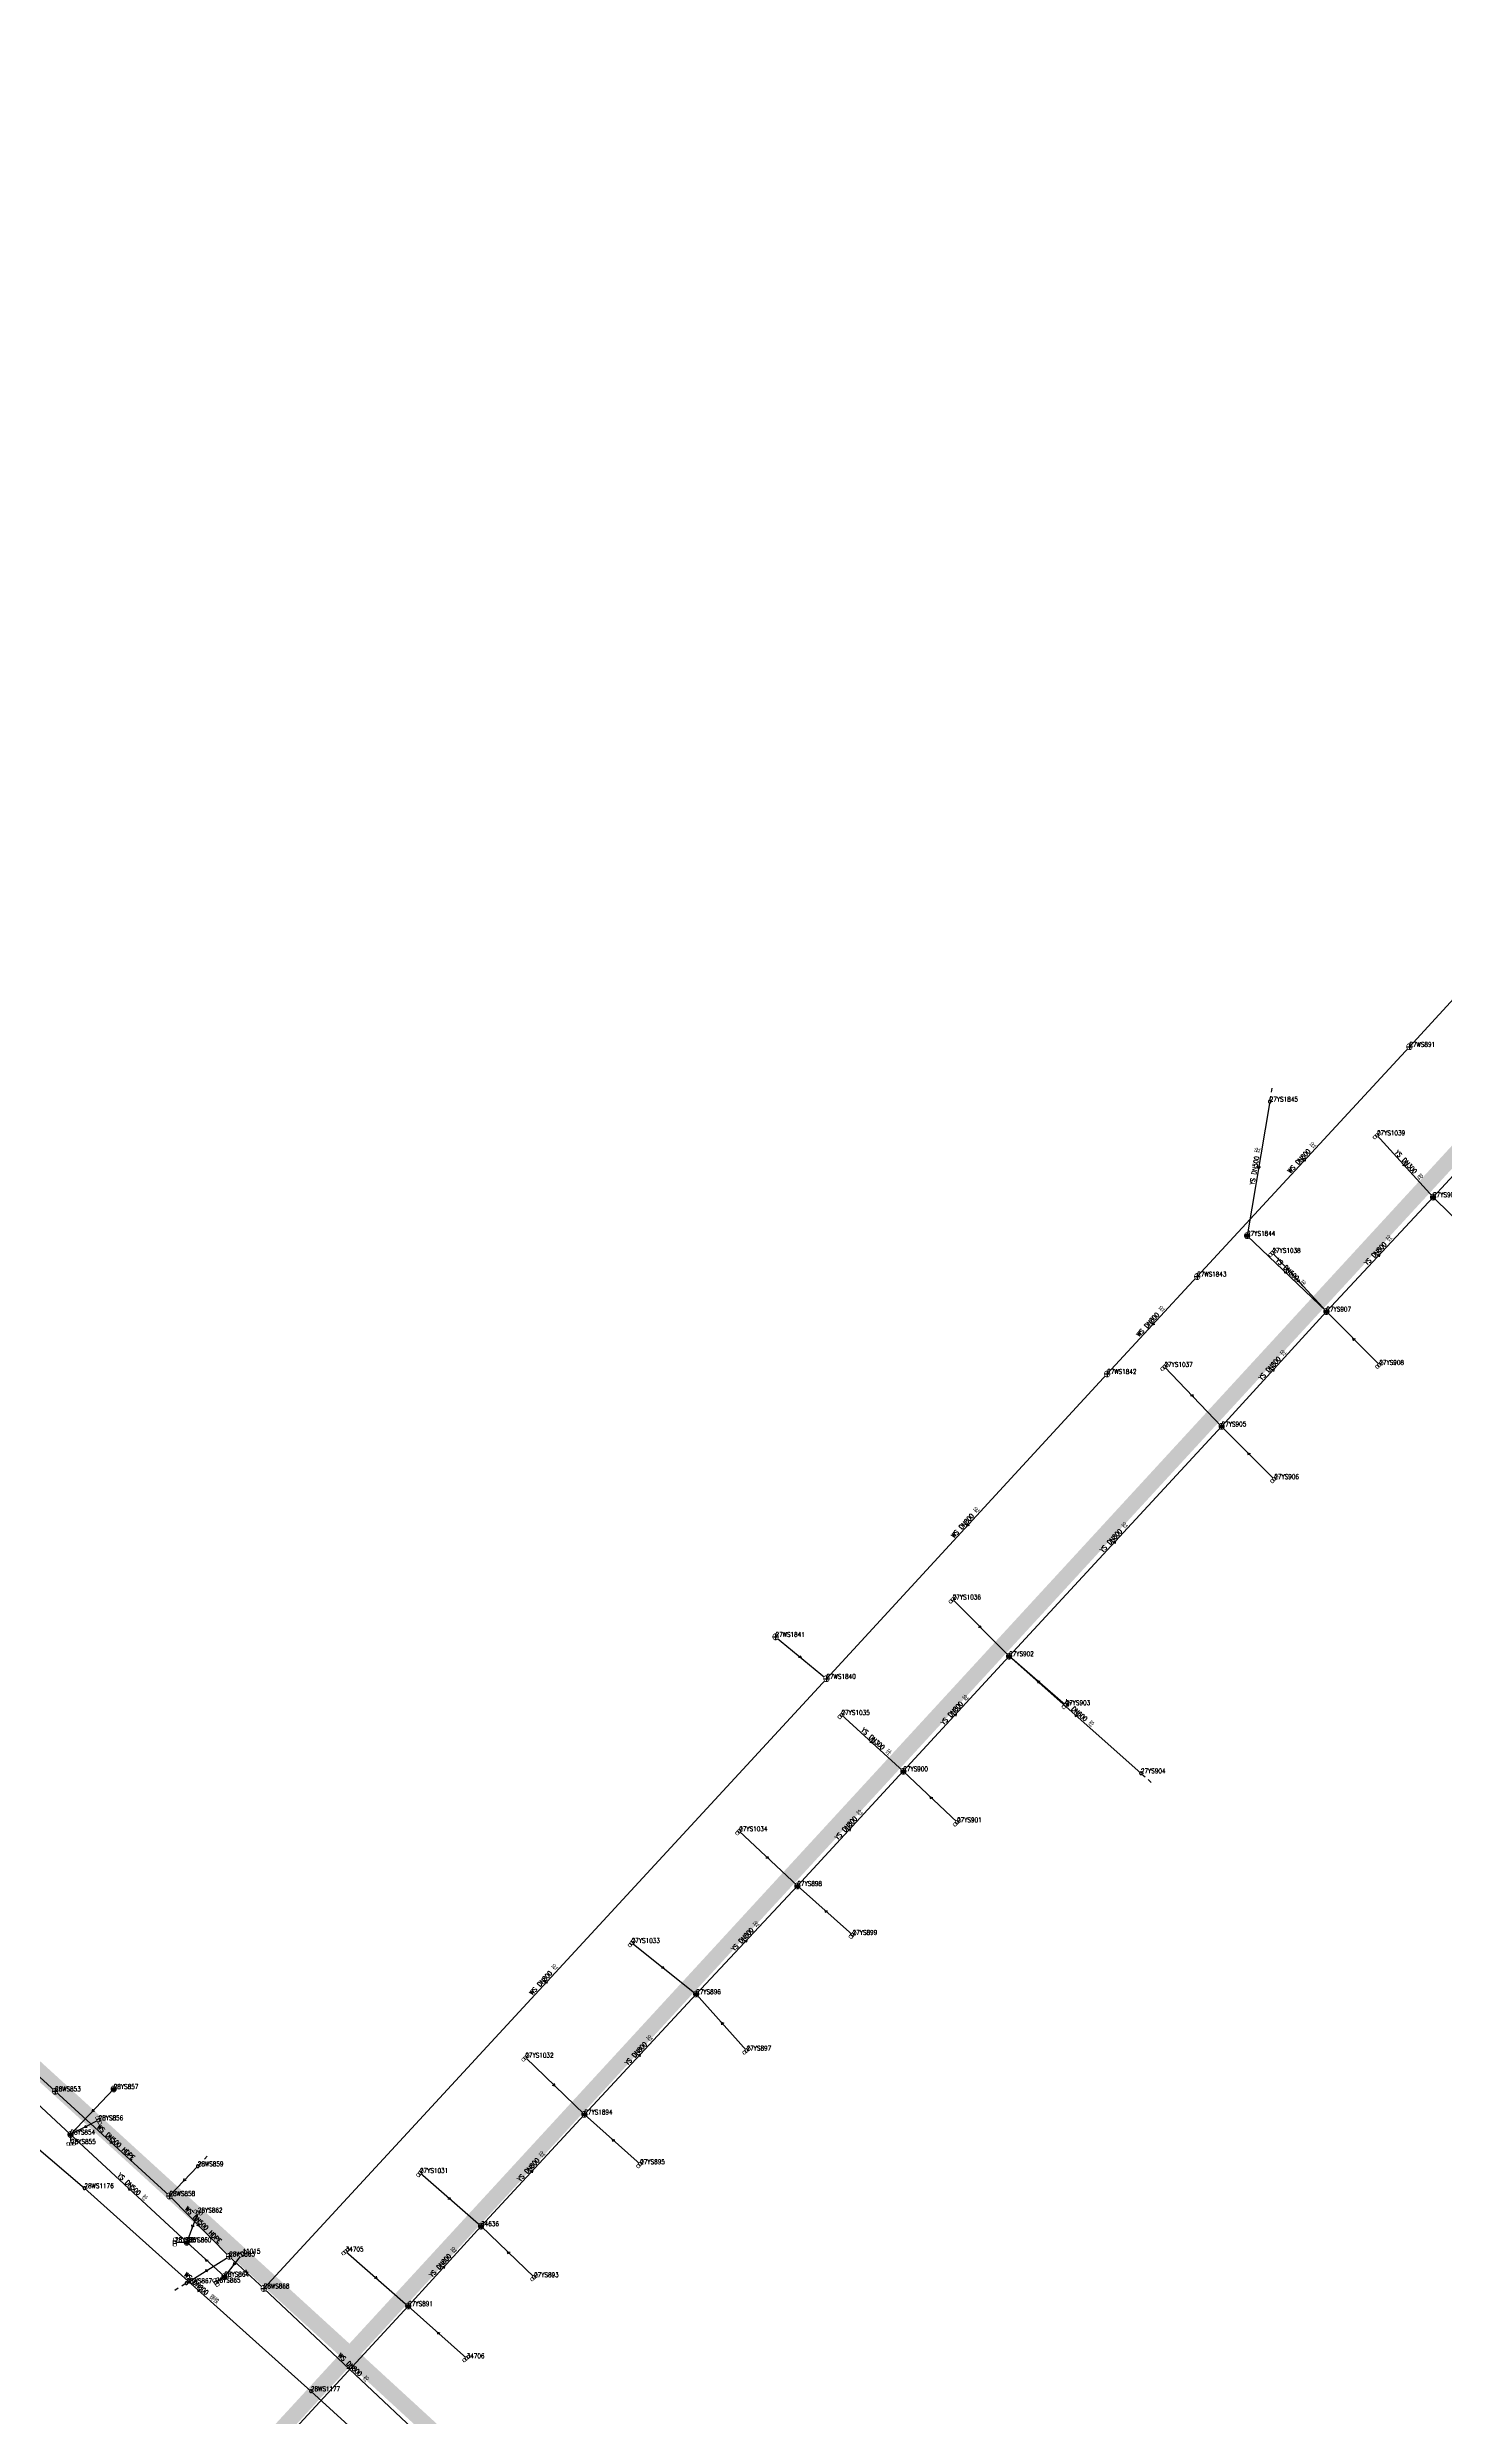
# Model space of a CAD drawing. Extents: x 78813 to 99477, y 2421021 to 2448125.
# Drawn here: x 84187.9 to 84456.4, y 2432191.4 to 2432646.7 of the extents above; entities that cross this region are included whole.
import ezdxf
from ezdxf.enums import TextEntityAlignment as Align

# ---------------------------------------------------------------- set-up
doc = ezdxf.new("R2010")
doc.units = 0
doc.set_wipeout_variables(frame=1)
doc.layers.get('0').update_dxf_attribs({"linetype": 'CONTINUOUS'})
for name, color, linetype in [('DX_WS', 16, 'CONTINUOUS'), ('DX_YS', 42, 'CONTINUOUS'), ('道路', 5, 'CONTINUOUS')]:
    doc.layers.add(name, color=color, linetype=linetype)
for name, color, linetype, true_color in [('WSLINE', 7, 'CONTINUOUS', 0x7f0000), ('YSANNEXE', 7, 'CONTINUOUS', 0xcc9900), ('YSLINE', 7, 'CONTINUOUS', 0xcc9900)]:
    doc.layers.add(name, color=color, linetype=linetype, true_color=true_color)
doc.layers.add('道路名称', color=7, linetype='CONTINUOUS', lineweight=0)
doc.styles.add('CcNameZT', font='txt.SHX', dxfattribs={"width": 0.8, "bigfont": 'HZTXT.SHX'})
doc.styles.get("Standard").update_dxf_attribs({"font": 'txt.shx', "bigfont": 'hztxt.shx'})
doc.styles.add('宋体0.7', font='', dxfattribs={"width": 0.7})
doc.styles.get('宋体0.7').set_extended_font_data('SimSun')

# ---------------------------------------------------------------- blocks, each defined once
blk = doc.blocks.new('PS管线点')
blk.add_wipeout([(0.5, 0), (0.5, 0.03), (0.5, 0.07), (0.49, 0.1), (0.48, 0.14), (0.47, 0.17), (0.46, 0.2), (0.44, 0.23), (0.42, 0.26), (0.4, 0.29), (0.38, 0.32), (0.36, 0.35), (0.33, 0.37), (0.31, 0.39), (0.28, 0.41), (0.25, 0.43), (0.22, 0.45), (0.19, 0.46), (0.15, 0.48), (0.12, 0.49), (0.09, 0.49), (0.05, 0.5), (0.02, 0.5), (-0.02, 0.5), (-0.05, 0.5), (-0.09, 0.49), (-0.12, 0.49), (-0.15, 0.48), (-0.19, 0.46), (-0.22, 0.45), (-0.25, 0.43), (-0.28, 0.41), (-0.31, 0.39), (-0.33, 0.37), (-0.36, 0.35), (-0.38, 0.32), (-0.4, 0.29), (-0.42, 0.26), (-0.44, 0.23), (-0.46, 0.2), (-0.47, 0.17), (-0.48, 0.14), (-0.49, 0.1), (-0.5, 0.07), (-0.5, 0.03), (-0.5, 0), (-0.5, -0.03), (-0.5, -0.07), (-0.49, -0.1), (-0.48, -0.14), (-0.47, -0.17), (-0.46, -0.2), (-0.44, -0.23), (-0.42, -0.26), (-0.4, -0.29), (-0.38, -0.32), (-0.36, -0.35), (-0.33, -0.37), (-0.31, -0.39), (-0.28, -0.41), (-0.25, -0.43), (-0.22, -0.45), (-0.19, -0.46), (-0.15, -0.48), (-0.12, -0.49), (-0.09, -0.49), (-0.05, -0.5), (-0.02, -0.5), (0.02, -0.5), (0.05, -0.5), (0.09, -0.49), (0.12, -0.49), (0.15, -0.48), (0.19, -0.46), (0.22, -0.45), (0.25, -0.43), (0.28, -0.41), (0.31, -0.39), (0.33, -0.37), (0.36, -0.35), (0.38, -0.32), (0.4, -0.29), (0.42, -0.26), (0.44, -0.23), (0.46, -0.2), (0.47, -0.17), (0.48, -0.14), (0.49, -0.1), (0.5, -0.07)])
blk.add_lwpolyline([(0.5, 0), (0.5, 0.03), (0.5, 0.07), (0.49, 0.1), (0.48, 0.14), (0.47, 0.17), (0.46, 0.2), (0.44, 0.23), (0.42, 0.26), (0.4, 0.29), (0.38, 0.32), (0.36, 0.35), (0.33, 0.37), (0.31, 0.39), (0.28, 0.41), (0.25, 0.43), (0.22, 0.45), (0.19, 0.46), (0.15, 0.48), (0.12, 0.49), (0.09, 0.49), (0.05, 0.5), (0.02, 0.5), (-0.02, 0.5), (-0.05, 0.5), (-0.09, 0.49), (-0.12, 0.49), (-0.15, 0.48), (-0.19, 0.46), (-0.22, 0.45), (-0.25, 0.43), (-0.28, 0.41), (-0.31, 0.39), (-0.33, 0.37), (-0.36, 0.35), (-0.38, 0.32), (-0.4, 0.29), (-0.42, 0.26), (-0.44, 0.23), (-0.46, 0.2), (-0.47, 0.17), (-0.48, 0.14), (-0.49, 0.1), (-0.5, 0.07), (-0.5, 0.03), (-0.5, 0), (-0.5, -0.03), (-0.5, -0.07), (-0.49, -0.1), (-0.48, -0.14), (-0.47, -0.17), (-0.46, -0.2), (-0.44, -0.23), (-0.42, -0.26), (-0.4, -0.29), (-0.38, -0.32), (-0.36, -0.35), (-0.33, -0.37), (-0.31, -0.39), (-0.28, -0.41), (-0.25, -0.43), (-0.22, -0.45), (-0.19, -0.46), (-0.15, -0.48), (-0.12, -0.49), (-0.09, -0.49), (-0.05, -0.5), (-0.02, -0.5), (0.02, -0.5), (0.05, -0.5), (0.09, -0.49), (0.12, -0.49), (0.15, -0.48), (0.19, -0.46), (0.22, -0.45), (0.25, -0.43), (0.28, -0.41), (0.31, -0.39), (0.33, -0.37), (0.36, -0.35), (0.38, -0.32), (0.4, -0.29), (0.42, -0.26), (0.44, -0.23), (0.46, -0.2), (0.47, -0.17), (0.48, -0.14), (0.49, -0.1), (0.5, -0.07), (0.5, 0)], close=True)
blk = doc.blocks.new('PS污水井')
blk.add_lwpolyline([(1, 0), (1, 0.07), (0.99, 0.14), (0.98, 0.21), (0.96, 0.28), (0.94, 0.34), (0.91, 0.41), (0.88, 0.47), (0.85, 0.53), (0.81, 0.59), (0.77, 0.64), (0.72, 0.69), (0.67, 0.74), (0.62, 0.79), (0.56, 0.83), (0.5, 0.87), (0.44, 0.9), (0.37, 0.93), (0.31, 0.95), (0.24, 0.97), (0.17, 0.98), (0.1, 0.99), (0.03, 1), (-0.03, 1), (-0.1, 0.99), (-0.17, 0.98), (-0.24, 0.97), (-0.31, 0.95), (-0.37, 0.93), (-0.44, 0.9), (-0.5, 0.87), (-0.56, 0.83), (-0.62, 0.79), (-0.67, 0.74), (-0.72, 0.69), (-0.77, 0.64), (-0.81, 0.59), (-0.85, 0.53), (-0.88, 0.47), (-0.91, 0.41), (-0.94, 0.34), (-0.96, 0.28), (-0.98, 0.21), (-0.99, 0.14), (-1, 0.07), (-1, 0), (-1, -0.07), (-0.99, -0.14), (-0.98, -0.21), (-0.96, -0.28), (-0.94, -0.34), (-0.91, -0.41), (-0.88, -0.47), (-0.85, -0.53), (-0.81, -0.59), (-0.77, -0.64), (-0.72, -0.69), (-0.67, -0.74), (-0.62, -0.79), (-0.56, -0.83), (-0.5, -0.87), (-0.44, -0.9), (-0.37, -0.93), (-0.31, -0.95), (-0.24, -0.97), (-0.17, -0.98), (-0.1, -0.99), (-0.03, -1), (0.03, -1), (0.1, -0.99), (0.17, -0.98), (0.24, -0.97), (0.31, -0.95), (0.37, -0.93), (0.44, -0.9), (0.5, -0.87), (0.56, -0.83), (0.62, -0.79), (0.67, -0.74), (0.72, -0.69), (0.77, -0.64), (0.81, -0.59), (0.85, -0.53), (0.88, -0.47), (0.91, -0.41), (0.94, -0.34), (0.96, -0.28), (0.98, -0.21), (0.99, -0.14), (1, 0)], close=True)
blk.add_wipeout([(1, 0), (1, 0.07), (0.99, 0.14), (0.98, 0.21), (0.96, 0.28), (0.94, 0.34), (0.91, 0.41), (0.88, 0.47), (0.85, 0.53), (0.81, 0.59), (0.77, 0.64), (0.72, 0.69), (0.67, 0.74), (0.62, 0.79), (0.56, 0.83), (0.5, 0.87), (0.44, 0.9), (0.37, 0.93), (0.31, 0.95), (0.24, 0.97), (0.17, 0.98), (0.1, 0.99), (0.03, 1), (-0.03, 1), (-0.1, 0.99), (-0.17, 0.98), (-0.24, 0.97), (-0.31, 0.95), (-0.37, 0.93), (-0.44, 0.9), (-0.5, 0.87), (-0.56, 0.83), (-0.62, 0.79), (-0.67, 0.74), (-0.72, 0.69), (-0.77, 0.64), (-0.81, 0.59), (-0.85, 0.53), (-0.88, 0.47), (-0.91, 0.41), (-0.94, 0.34), (-0.96, 0.28), (-0.98, 0.21), (-0.99, 0.14), (-1, 0.07), (-1, 0), (-1, -0.07), (-0.99, -0.14), (-0.98, -0.21), (-0.96, -0.28), (-0.94, -0.34), (-0.91, -0.41), (-0.88, -0.47), (-0.85, -0.53), (-0.81, -0.59), (-0.77, -0.64), (-0.72, -0.69), (-0.67, -0.74), (-0.62, -0.79), (-0.56, -0.83), (-0.5, -0.87), (-0.44, -0.9), (-0.37, -0.93), (-0.31, -0.95), (-0.24, -0.97), (-0.17, -0.98), (-0.1, -0.99), (-0.03, -1), (0.03, -1), (0.1, -0.99), (0.17, -0.98), (0.24, -0.97), (0.31, -0.95), (0.37, -0.93), (0.44, -0.9), (0.5, -0.87), (0.56, -0.83), (0.62, -0.79), (0.67, -0.74), (0.72, -0.69), (0.77, -0.64), (0.81, -0.59), (0.85, -0.53), (0.88, -0.47), (0.91, -0.41), (0.94, -0.34), (0.96, -0.28), (0.98, -0.21), (0.99, -0.14)])
for p, q in [((-1, 0), (0, 0)), ((0, 1), (0, 0)), ((0, 0), (0, -1)), ((0, 0), (1, 0))]:
    blk.add_line(p, q)
blk = doc.blocks.new('PS非普查')
blk.add_lwpolyline([(3.7, 0), (5.3, 0)])
blk.add_wipeout([(0.5, 0), (0.5, 0.03), (0.5, 0.07), (0.49, 0.1), (0.48, 0.14), (0.47, 0.17), (0.46, 0.2), (0.44, 0.23), (0.42, 0.26), (0.4, 0.29), (0.38, 0.32), (0.36, 0.35), (0.33, 0.37), (0.31, 0.39), (0.28, 0.41), (0.25, 0.43), (0.22, 0.45), (0.19, 0.46), (0.15, 0.48), (0.12, 0.49), (0.09, 0.49), (0.05, 0.5), (0.02, 0.5), (-0.02, 0.5), (-0.05, 0.5), (-0.09, 0.49), (-0.12, 0.49), (-0.15, 0.48), (-0.19, 0.46), (-0.22, 0.45), (-0.25, 0.43), (-0.28, 0.41), (-0.31, 0.39), (-0.33, 0.37), (-0.36, 0.35), (-0.38, 0.32), (-0.4, 0.29), (-0.42, 0.26), (-0.44, 0.23), (-0.46, 0.2), (-0.47, 0.17), (-0.48, 0.14), (-0.49, 0.1), (-0.5, 0.07), (-0.5, 0.03), (-0.5, 0), (-0.5, -0.03), (-0.5, -0.07), (-0.49, -0.1), (-0.48, -0.14), (-0.47, -0.17), (-0.46, -0.2), (-0.44, -0.23), (-0.42, -0.26), (-0.4, -0.29), (-0.38, -0.32), (-0.36, -0.35), (-0.33, -0.37), (-0.31, -0.39), (-0.28, -0.41), (-0.25, -0.43), (-0.22, -0.45), (-0.19, -0.46), (-0.15, -0.48), (-0.12, -0.49), (-0.09, -0.49), (-0.05, -0.5), (-0.02, -0.5), (0.02, -0.5), (0.05, -0.5), (0.09, -0.49), (0.12, -0.49), (0.15, -0.48), (0.19, -0.46), (0.22, -0.45), (0.25, -0.43), (0.28, -0.41), (0.31, -0.39), (0.33, -0.37), (0.36, -0.35), (0.38, -0.32), (0.4, -0.29), (0.42, -0.26), (0.44, -0.23), (0.46, -0.2), (0.47, -0.17), (0.48, -0.14), (0.49, -0.1), (0.5, -0.07)])
blk.add_line((0.5, 0), (2.1, 0))
blk.add_lwpolyline([(0.5, 0), (0.5, 0.03), (0.5, 0.07), (0.49, 0.1), (0.48, 0.14), (0.47, 0.17), (0.46, 0.2), (0.44, 0.23), (0.42, 0.26), (0.4, 0.29), (0.38, 0.32), (0.36, 0.35), (0.33, 0.37), (0.31, 0.39), (0.28, 0.41), (0.25, 0.43), (0.22, 0.45), (0.19, 0.46), (0.15, 0.48), (0.12, 0.49), (0.09, 0.49), (0.05, 0.5), (0.02, 0.5), (-0.02, 0.5), (-0.05, 0.5), (-0.09, 0.49), (-0.12, 0.49), (-0.15, 0.48), (-0.19, 0.46), (-0.22, 0.45), (-0.25, 0.43), (-0.28, 0.41), (-0.31, 0.39), (-0.33, 0.37), (-0.36, 0.35), (-0.38, 0.32), (-0.4, 0.29), (-0.42, 0.26), (-0.44, 0.23), (-0.46, 0.2), (-0.47, 0.17), (-0.48, 0.14), (-0.49, 0.1), (-0.5, 0.07), (-0.5, 0.03), (-0.5, 0), (-0.5, -0.03), (-0.5, -0.07), (-0.49, -0.1), (-0.48, -0.14), (-0.47, -0.17), (-0.46, -0.2), (-0.44, -0.23), (-0.42, -0.26), (-0.4, -0.29), (-0.38, -0.32), (-0.36, -0.35), (-0.33, -0.37), (-0.31, -0.39), (-0.28, -0.41), (-0.25, -0.43), (-0.22, -0.45), (-0.19, -0.46), (-0.15, -0.48), (-0.12, -0.49), (-0.09, -0.49), (-0.05, -0.5), (-0.02, -0.5), (0.02, -0.5), (0.05, -0.5), (0.09, -0.49), (0.12, -0.49), (0.15, -0.48), (0.19, -0.46), (0.22, -0.45), (0.25, -0.43), (0.28, -0.41), (0.31, -0.39), (0.33, -0.37), (0.36, -0.35), (0.38, -0.32), (0.4, -0.29), (0.42, -0.26), (0.44, -0.23), (0.46, -0.2), (0.47, -0.17), (0.48, -0.14), (0.49, -0.1), (0.5, -0.07), (0.5, 0)], close=True)
blk = doc.blocks.new('LX')
for p, q in [((-0.866, 0.5), (0, 0)), ((0, 0), (-0.866, -0.5))]:
    blk.add_line(p, q)
blk = doc.blocks.new('PS雨水井')
blk.add_lwpolyline([(1, 0), (1, 0.07), (0.99, 0.14), (0.98, 0.21), (0.96, 0.28), (0.94, 0.34), (0.91, 0.41), (0.88, 0.47), (0.85, 0.53), (0.81, 0.59), (0.77, 0.64), (0.72, 0.69), (0.67, 0.74), (0.62, 0.79), (0.56, 0.83), (0.5, 0.87), (0.44, 0.9), (0.37, 0.93), (0.31, 0.95), (0.24, 0.97), (0.17, 0.98), (0.1, 0.99), (0.03, 1), (-0.03, 1), (-0.1, 0.99), (-0.17, 0.98), (-0.24, 0.97), (-0.31, 0.95), (-0.37, 0.93), (-0.44, 0.9), (-0.5, 0.87), (-0.56, 0.83), (-0.62, 0.79), (-0.67, 0.74), (-0.72, 0.69), (-0.77, 0.64), (-0.81, 0.59), (-0.85, 0.53), (-0.88, 0.47), (-0.91, 0.41), (-0.94, 0.34), (-0.96, 0.28), (-0.98, 0.21), (-0.99, 0.14), (-1, 0.07), (-1, 0), (-1, -0.07), (-0.99, -0.14), (-0.98, -0.21), (-0.96, -0.28), (-0.94, -0.34), (-0.91, -0.41), (-0.88, -0.47), (-0.85, -0.53), (-0.81, -0.59), (-0.77, -0.64), (-0.72, -0.69), (-0.67, -0.74), (-0.62, -0.79), (-0.56, -0.83), (-0.5, -0.87), (-0.44, -0.9), (-0.37, -0.93), (-0.31, -0.95), (-0.24, -0.97), (-0.17, -0.98), (-0.1, -0.99), (-0.03, -1), (0.03, -1), (0.1, -0.99), (0.17, -0.98), (0.24, -0.97), (0.31, -0.95), (0.37, -0.93), (0.44, -0.9), (0.5, -0.87), (0.56, -0.83), (0.62, -0.79), (0.67, -0.74), (0.72, -0.69), (0.77, -0.64), (0.81, -0.59), (0.85, -0.53), (0.88, -0.47), (0.91, -0.41), (0.94, -0.34), (0.96, -0.28), (0.98, -0.21), (0.99, -0.14), (1, 0)], close=True)
blk.add_wipeout([(1, 0), (1, 0.07), (0.99, 0.14), (0.98, 0.21), (0.96, 0.28), (0.94, 0.34), (0.91, 0.41), (0.88, 0.47), (0.85, 0.53), (0.81, 0.59), (0.77, 0.64), (0.72, 0.69), (0.67, 0.74), (0.62, 0.79), (0.56, 0.83), (0.5, 0.87), (0.44, 0.9), (0.37, 0.93), (0.31, 0.95), (0.24, 0.97), (0.17, 0.98), (0.1, 0.99), (0.03, 1), (-0.03, 1), (-0.1, 0.99), (-0.17, 0.98), (-0.24, 0.97), (-0.31, 0.95), (-0.37, 0.93), (-0.44, 0.9), (-0.5, 0.87), (-0.56, 0.83), (-0.62, 0.79), (-0.67, 0.74), (-0.72, 0.69), (-0.77, 0.64), (-0.81, 0.59), (-0.85, 0.53), (-0.88, 0.47), (-0.91, 0.41), (-0.94, 0.34), (-0.96, 0.28), (-0.98, 0.21), (-0.99, 0.14), (-1, 0.07), (-1, 0), (-1, -0.07), (-0.99, -0.14), (-0.98, -0.21), (-0.96, -0.28), (-0.94, -0.34), (-0.91, -0.41), (-0.88, -0.47), (-0.85, -0.53), (-0.81, -0.59), (-0.77, -0.64), (-0.72, -0.69), (-0.67, -0.74), (-0.62, -0.79), (-0.56, -0.83), (-0.5, -0.87), (-0.44, -0.9), (-0.37, -0.93), (-0.31, -0.95), (-0.24, -0.97), (-0.17, -0.98), (-0.1, -0.99), (-0.03, -1), (0.03, -1), (0.1, -0.99), (0.17, -0.98), (0.24, -0.97), (0.31, -0.95), (0.37, -0.93), (0.44, -0.9), (0.5, -0.87), (0.56, -0.83), (0.62, -0.79), (0.67, -0.74), (0.72, -0.69), (0.77, -0.64), (0.81, -0.59), (0.85, -0.53), (0.88, -0.47), (0.91, -0.41), (0.94, -0.34), (0.96, -0.28), (0.98, -0.21), (0.99, -0.14)])
for p, q in [((-1, 0), (0, 0)), ((-0.88, 0.48), (0, 0.47)), ((0, 1), (0, 0)), ((0, 0.47), (0.88, 0.47)), ((0, 0), (0, -1)), ((0, 0), (1, 0)), ((-0.88, -0.48), (0, -0.48)), ((0, -0.48), (0.88, -0.48))]:
    blk.add_line(p, q)
blk = doc.blocks.new('PS雨篦')
blk.add_lwpolyline([(-1.5, 0.5), (0, 0.5), (1.5, 0.5), (1.5, -0.5), (0, -0.5), (-1.5, -0.5)], close=True)
blk.add_wipeout([(-1.5, 0.5), (0, 0.5), (1.5, 0.5), (1.5, -0.5), (0, -0.5), (-1.5, -0.5)])
for p, q in [((-0.51, -0.5), (-0.51, 0.5)), ((0.49, -0.5), (0.49, 0.5))]:
    blk.add_line(p, q)
blk = doc.blocks.new('测量点')
h = blk.add_hatch(color=256)
edge = h.paths.add_edge_path()
edge.add_arc((0, 0), 0.5, 0, 360)
blk.add_circle((0, 0), 0.5)

msp = doc.modelspace()

# ---------------------------------------------------------------- linework, layer by layer
at = {"layer": 'WSLINE'}
for p, q in [((84449.61, 2432454.66), (84469.16, 2432475.95)), ((84408.83, 2432410.51), (84449.61, 2432454.66)), ((84391.53, 2432391.79), (84408.83, 2432410.51)), ((84337.58, 2432333.23), (84391.53, 2432391.79)), ((84327.8, 2432341.27), (84337.58, 2432333.23)), ((84337.58, 2432333.23), (84229.44, 2432216.07)), ((84154.69, 2432269.69), (84194.99, 2432235.34)), ((84176.24, 2432265.85), (84189.34, 2432253.95)), ((84189.34, 2432253.95), (84211.32, 2432233.83)), ((84216.77, 2432239.54), (84211.32, 2432233.83)), ((84194.99, 2432235.34), (84238.51, 2432196.33)), ((84211.32, 2432233.83), (84222.81, 2432222.23)), ((84214.58, 2432217.08), (84222.81, 2432222.23)), ((84222.81, 2432222.23), (84229.44, 2432216.07)), ((84229.44, 2432216.07), (84262.38, 2432185.08)), ((84238.51, 2432196.33), (84280.8, 2432157.8))]:
    msp.add_line(p, q, dxfattribs=at)
at = {"layer": 'YSLINE'}
for p, q in [((84474.55, 2432447.78), (84454.15, 2432425.77)), ((84422.77, 2432444.11), (84418.42, 2432418.35)), ((84443.37, 2432437.64), (84454.15, 2432425.77)), ((84454.15, 2432425.77), (84433.66, 2432403.78)), ((84464.29, 2432415.83), (84454.15, 2432425.77)), ((84418.42, 2432418.35), (84433.66, 2432403.78)), ((84423.29, 2432415.05), (84433.66, 2432403.78)), ((84433.66, 2432403.78), (84413.52, 2432381.71)), ((84443.83, 2432393.54), (84433.66, 2432403.78)), ((84402.54, 2432393.15), (84413.52, 2432381.71)), ((84413.52, 2432381.71), (84372.69, 2432337.55)), ((84423.64, 2432371.6), (84413.52, 2432381.71)), ((84361.84, 2432348.46), (84372.69, 2432337.55)), ((84372.69, 2432337.55), (84352.35, 2432315.45)), ((84383.53, 2432328.17), (84372.69, 2432337.55)), ((84398.01, 2432315.06), (84372.69, 2432337.55)), ((84340.48, 2432326.27), (84352.35, 2432315.45)), ((84352.35, 2432315.45), (84331.99, 2432293.4)), ((84362.68, 2432305.64), (84352.35, 2432315.45)), ((84320.82, 2432303.93), (84331.99, 2432293.4)), ((84331.99, 2432293.4), (84312.55, 2432272.63)), ((84342.61, 2432284.02), (84331.99, 2432293.4)), ((84300.15, 2432282.45), (84312.55, 2432272.63)), ((84312.55, 2432272.63), (84291.06, 2432249.51)), ((84322.23, 2432261.78), (84312.55, 2432272.63)), ((84279.72, 2432260.42), (84291.06, 2432249.51)), ((84200.61, 2432254.4), (84192.31, 2432245.64)), ((84197.71, 2432248.38), (84192.31, 2432245.64)), ((84291.06, 2432249.51), (84271.2, 2432228.03)), ((84301.79, 2432239.97), (84291.06, 2432249.51)), ((84192.43, 2432243.83), (84192.31, 2432245.64)), ((84259.47, 2432238.27), (84271.2, 2432228.03)), ((84216.79, 2432230.65), (84214.64, 2432224.94)), ((84271.2, 2432228.03), (84257.21, 2432212.69)), ((84281.39, 2432218.23), (84271.2, 2432228.03)), ((84212.38, 2432224.98), (84214.64, 2432224.94)), ((84245.19, 2432223.17), (84257.21, 2432212.69)), ((84220.25, 2432217.21), (84221.87, 2432218.33)), ((84268.43, 2432202.65), (84257.21, 2432212.69))]:
    msp.add_line(p, q, dxfattribs=at)

# ---------------------------------------------------------------- block references
at = {"layer": 'DX_WS'}
for p, xscale, yscale, zscale, rotation in [((84429.22, 2432432.58), 0.5000000001507553, 0.5, 0.5, 227.5554939405783), ((84400.18, 2432401.15), 0.5000000001502876, 0.5, 0.5, 226.9825361458378), ((84364.55, 2432362.51), 0.5000000001507553, 0.5, 0.5, 227.5554939405783), ((84332.69, 2432337.25), 0.5000000000007491, 0.5000000000007491, 0.5000000000007491, 320.2834074789125), ((84283.51, 2432274.65), 0.5000000000745004, 0.5, 0.5, 227.4642446757911), ((84200.33, 2432243.89), 0.4999999999256761, 0.5, 0.5, 317.4186185119841), ((84217.06, 2432228.03), 0.5000000000218291, 0.5, 0.5, 314.5538295241302), ((84218.7, 2432219.66), 0.4999999999857215, 0.5, 0.5, 32.08563652588342), ((84226.13, 2432219.15), 0.5000000000878982, 0.5, 0.5, 316.8456606964688), ((84245.91, 2432200.58), 0.5000000000878982, 0.5, 0.5, 316.8456606964688)]:
    msp.add_blockref('LX', p, dxfattribs=dict(at, xscale=xscale, yscale=yscale, zscale=zscale, rotation=rotation))
at = {"layer": 'DX_YS', "xscale": 0.5, "yscale": 0.5, "zscale": 0.5}
for p in [(84271.2, 2432228.03, 2.46), (84245.19, 2432223.17, 4), (84268.43, 2432202.65, 4.31)]:
    msp.add_blockref('测量点', p, dxfattribs=at)
at = {"layer": 'YSANNEXE', "yscale": 0.5, "zscale": 0.5}
for p, xscale, rotation in [((84420.6, 2432431.23), 0.5000000001683295, 260.6957967880917), ((84448.76, 2432431.71), 0.4999999999082261, 312.2619983557805), ((84443.9, 2432414.78), 0.5000000001111592, 46.8912838134199), ((84426.04, 2432411.07), 0.5000000001472552, 316.2727028938216), ((84428.48, 2432409.42), 0.4999999998299261, 312.8349561583958), ((84438.75, 2432398.66), 0.5000000001510304, 134.6450818393257), ((84423.59, 2432392.75), 0.5000000000425495, 47.4642416014995), ((84408.03, 2432387.43), 0.4999999998410176, 313.9808717491615), ((84418.58, 2432376.66), 0.4999999998398526, 135.2180396689959), ((84393.11, 2432359.63), 0.5000000000425495, 47.4642416014995), ((84367.26, 2432343), 0.4999999999730048, 315.1267873251608), ((84378.11, 2432332.86), 0.5000000000826827, 139.2287442066078), ((84362.52, 2432326.5), 0.5000000000425495, 47.4642416014995), ((84346.41, 2432320.86), 0.4999999999256761, 317.4186185119841), ((84357.51, 2432310.54), 0.500000000144994, 136.3639552231507), ((84342.17, 2432304.42), 0.5000000000425495, 47.4642416014995), ((84326.41, 2432298.66), 0.5000000000878982, 316.8456606964688), ((84337.3, 2432288.71), 0.5000000000124648, 138.6557864201895), ((84322.27, 2432283.02), 0.5000000001111592, 46.8912838134199), ((84306.35, 2432277.54), 0.4999999999494236, 321.4293230756611), ((84317.39, 2432267.21), 0.5000000001075615, 131.780292868972), ((84301.81, 2432261.07), 0.5000000001111592, 46.8912838134199), ((84285.39, 2432254.96), 0.5000000001472552, 316.2727028938216), ((84296.42, 2432244.74), 0.4999999998782457, 138.082828643291), ((84281.13, 2432238.77), 0.5000000000425495, 47.4642416014995), ((84203.47, 2432235.29), 0.5000000001235999, 137.4186154166185), ((84265.33, 2432233.15), 0.5000000001204519, 319.1374918729616), ((84276.29, 2432223.13), 0.500000000144994, 136.3639552231507), ((84218.26, 2432221.63), 0.5000000001235999, 137.4186154166185), ((84264.2, 2432220.36), 0.5000000000425495, 47.4642416014995), ((84251.2, 2432217.93), 0.5000000001204519, 319.1374918729616), ((84262.82, 2432207.67), 0.4999999998782457, 138.082828643291)]:
    msp.add_blockref('LX', p, dxfattribs=dict(at, xscale=xscale, rotation=rotation))

# ---------------------------------------------------------------- texts
at = {"layer": 'DX_WS', "style": 'CcNameZT', "width": 0.8}
for s, rotation, p in [(' WS DN800 砼', 47.2702, (84429.04, 2432432.75, 2.39)), (' WS DN800 砼', 47.2556, (84400, 2432401.32, 2.7)), (' WS DN800 砼', 47.3479, (84364.37, 2432362.68, 2.7)), (' WS DN800 砼', 47.2922, (84283.33, 2432274.82, 2.42)), (' WS DN500 HDPE', 317.5263, (84200.5, 2432244.07, 2.85)), (' WS DN500 HDPE', 314.7469, (84217.24, 2432228.21, 2.71)), (' WS DN800 砼', 316.7534, (84246.08, 2432200.76, 2.12))]:
    msp.add_text(s, height=0.9, rotation=rotation, dxfattribs=at).set_placement(p, align=Align.CENTER)
at = {"layer": 'DX_YS', "style": 'CcNameZT', "width": 0.8}
for s, rotation, p in [(' YS DN500 砼', 80.4158, (84420.35, 2432431.27, 3.73)), (' YS DN300 砼', 312.2321, (84448.94, 2432431.88, 4.41)), (' YS DN800 砼', 47.0335, (84443.72, 2432414.95, 2.23)), (' YS DN800 砼', 47.6093, (84423.41, 2432392.92, 2.24)), (' YS DN800 砼', 47.2493, (84392.92, 2432359.8, 2.17)), (' YS DN800 砼', 47.3664, (84362.34, 2432326.67, 2.25)), (' YS DN300 砼', 317.6469, (84346.58, 2432321.05, 4.5)), (' YS DN800 砼', 47.2874, (84341.99, 2432304.59, 2.33)), (' YS DN800 砼', 46.892, (84322.09, 2432283.19, 2.41)), (' YS DN800 砼', 47.0935, (84301.62, 2432261.24, 2.37)), (' YS DN800 砼', 47.2372, (84280.95, 2432238.94, 2.46)), (' YS DN500 砼', 317.1703, (84203.64, 2432235.47, 3.7)), (' YS DN800 砼', 47.6318, (84264.02, 2432220.53, 2.46))]:
    msp.add_text(s, height=0.9, rotation=rotation, dxfattribs=at).set_placement(p, align=Align.CENTER)

# ---------------------------------------------------------------- next in the draw order: block references
at = {"layer": 'DX_WS', "xscale": 0.5, "yscale": 0.5, "zscale": 0.5}
for name, p in [('PS污水井', (84449.61, 2432454.66, 2.39)), ('PS污水井', (84408.83, 2432410.51, 2.7)), ('PS污水井', (84391.53, 2432391.79, 2.7)), ('PS污水井', (84327.8, 2432341.27, 4.31)), ('PS污水井', (84337.58, 2432333.23, 2.42)), ('PS污水井', (84189.34, 2432253.95, 2.85)), ('PS管线点', (84194.99, 2432235.34, 4.46)), ('PS污水井', (84211.32, 2432233.83, 2.71)), ('PS污水井', (84222.81, 2432222.23, 2.6)), ('PS污水井', (84229.44, 2432216.07, 2.12)), ('PS管线点', (84238.51, 2432196.33, 4.05))]:
    msp.add_blockref(name, p, dxfattribs=at)
at = {"layer": 'DX_WS', "yscale": 0.5, "zscale": 0.5}
for p, xscale, rotation in [((84216.77, 2432239.54, 3.81), 0.4999999999910123, 46.30859833789316), ((84214.58, 2432217.08, 3.56), 0.500000000093626, 212.039792468731)]:
    msp.add_blockref('PS非普查', p, dxfattribs=dict(at, xscale=xscale, rotation=rotation))
at = {"layer": 'DX_YS', "yscale": 0.5, "zscale": 0.5}
for name, p, xscale, rotation in [('PS非普查', (84422.77, 2432444.11, 3.73), 0.499999999776069, 80.41579123991937), ('PS雨篦', (84443.37, 2432437.64, 4.41), 0.500000000083162, 222.2321045028048), ('PS雨篦', (84423.29, 2432415.05, 4.55), 0.4999999999228489, 222.6294713111524), ('PS雨篦', (84402.54, 2432393.15, 4.57), 0.5000000000523938, 223.8222078382452), ('PS雨篦', (84443.83, 2432393.54, 4.43), 0.5000000000459734, 44.77260357296312), ('PS雨篦', (84423.64, 2432371.6, 4.6), 0.4999999998584282, 45.04531098941496), ('PS雨篦', (84361.84, 2432348.46, 4.58), 0.4999999999892683, 224.8552275832074), ('PS雨篦', (84383.53, 2432328.17, 4.6), 0.4999999998813652, 49.10857955378037), ('PS雨篦', (84340.48, 2432326.27, 4.5), 0.5000000000513651, 227.6468868822394), ('PS非普查', (84398.01, 2432315.06, 2.62), 0.5000000001105085, 318.3893663675039), ('PS雨篦', (84362.68, 2432305.64, 4.53), 0.4999999998969117, 46.49008236707117), ('PS雨篦', (84320.82, 2432303.93, 4.55), 0.5000000001164906, 226.6816578799011), ('PS雨篦', (84300.15, 2432282.45, 4.37), 0.4999999999213692, 231.6315678096712), ('PS雨篦', (84342.61, 2432284.02, 4.44), 0.5000000001444062, 48.53708729096449), ('PS雨篦', (84279.72, 2432260.42, 4.07), 0.5000000001028735, 226.1098751479543), ('PS雨篦', (84322.23, 2432261.78, 4.11), 0.5000000000196468, 41.72323117438837), ('PS雨篦', (84259.47, 2432238.27, 4.23), 0.5000000000289564, 228.8798444932717), ('PS雨篦', (84301.79, 2432239.97, 4.27), 0.5000000000172333, 48.35187677985012), ('PS雨篦', (84245.19, 2432223.17, 4), 0.499999999857888, 40.16648119226884), ('PS雨篦', (84281.39, 2432218.23, 4.22), 0.4999999998891331, 46.11734951945913), ('PS雨篦', (84268.43, 2432202.65, 4.31), 0.499999999857888, 40.16648119226884)]:
    msp.add_blockref(name, p, dxfattribs=dict(at, xscale=xscale, rotation=rotation))
at = {"layer": 'DX_YS', "xscale": 0.5, "yscale": 0.5, "zscale": 0.5}
for p in [(84454.15, 2432425.77, 2.24), (84418.42, 2432418.35, 2.82), (84433.66, 2432403.78, 2.23), (84413.52, 2432381.71, 2.24), (84372.69, 2432337.55, 2.17), (84352.35, 2432315.45, 2.25), (84331.99, 2432293.4, 2.33), (84312.55, 2432272.63, 2.41), (84200.61, 2432254.4, 4.09), (84291.06, 2432249.51, 2.37), (84271.2, 2432228.03, 2.46)]:
    msp.add_blockref('PS雨水井', p, dxfattribs=at)

# ---------------------------------------------------------------- next in the draw order: linework, layer by layer
at = {"layer": 'YSLINE'}
for p, q in [((84170.96, 2432265.42), (84192.31, 2432245.64)), ((84192.31, 2432245.64), (84214.64, 2432224.94)), ((84214.64, 2432224.94), (84221.87, 2432218.33)), ((84225.38, 2432222.77), (84221.87, 2432218.33)), ((84211.7, 2432163.43), (84257.21, 2432212.69))]:
    msp.add_line(p, q, dxfattribs=at)

# ---------------------------------------------------------------- next in the draw order: block references
at = {"layer": 'DX_WS', "yscale": 0.5, "zscale": 0.5}
for p, xscale, rotation in [((84214.04, 2432236.69), 0.4999999998439218, 226.318329060497), ((84216.75, 2432215.83), 0.5000000000663578, 137.9915732197241)]:
    msp.add_blockref('LX', p, dxfattribs=dict(at, xscale=xscale, rotation=rotation))
at = {"layer": 'DX_YS', "xscale": 0.5, "yscale": 0.5, "zscale": 0.5}
msp.add_blockref('测量点', (84225.38, 2432222.77, 4.4), dxfattribs=at)
at = {"layer": 'YSANNEXE', "xscale": 0.5000000000124648, "yscale": 0.5, "zscale": 0.5, "rotation": 138.6557864201895}
msp.add_blockref('LX', (84385.35, 2432326.31), dxfattribs=at)

# ---------------------------------------------------------------- next in the draw order: texts
at = {"layer": 'DX_WS', "style": 'CcNameZT', "width": 0.8}
for s, p in [('27WS891', (84449.61, 2432454.66, 2.39)), ('27WS1843', (84408.83, 2432410.51, 2.7)), ('27WS1842', (84391.53, 2432391.79, 2.7)), ('27WS1841', (84327.8, 2432341.27, 4.31)), ('27WS1840', (84337.58, 2432333.23, 2.42)), ('28WS853', (84189.34, 2432253.95, 2.85)), ('28WS859', (84216.77, 2432239.54, 3.81)), ('28WS1176', (84194.99, 2432235.34, 4.46)), ('28WS858', (84211.32, 2432233.83, 2.71)), ('28WS863', (84222.81, 2432222.23, 2.6)), ('28WS867', (84214.58, 2432217.08, 3.56)), ('28WS868', (84229.44, 2432216.07, 2.12)), ('28WS1177', (84238.51, 2432196.33, 4.05))]:
    msp.add_text(s, height=0.9, dxfattribs=at).set_placement(p)
msp.add_text(' WS DN800 铸铁', height=0.9, rotation=318.1318, dxfattribs=at).set_placement((84216.92, 2432216.02, 4.05), align=Align.CENTER)
at = {"layer": 'DX_YS', "width": 0.8}
for s, p in [('27YS1845', (84422.77, 2432444.11, 3.73)), ('27YS1039', (84443.37, 2432437.64, 4.41)), ('27YS909', (84454.15, 2432425.77, 2.24)), ('27YS1844', (84418.42, 2432418.35, 2.82)), ('27YS1038', (84423.29, 2432415.05, 4.55)), ('27YS907', (84433.66, 2432403.78, 2.23)), ('27YS1037', (84402.54, 2432393.15, 4.57)), ('27YS908', (84443.83, 2432393.54, 4.43)), ('27YS905', (84413.52, 2432381.71, 2.24)), ('27YS906', (84423.64, 2432371.6, 4.6)), ('27YS1036', (84361.84, 2432348.46, 4.58)), ('27YS902', (84372.69, 2432337.55, 2.17)), ('27YS903', (84383.53, 2432328.17, 4.6)), ('27YS1035', (84340.48, 2432326.27, 4.5)), ('27YS900', (84352.35, 2432315.45, 2.25)), ('27YS904', (84398.01, 2432315.06, 2.62)), ('27YS901', (84362.68, 2432305.64, 4.53)), ('27YS1034', (84320.82, 2432303.93, 4.55)), ('27YS898', (84331.99, 2432293.4, 2.33)), ('27YS1033', (84300.15, 2432282.45, 4.37)), ('27YS899', (84342.61, 2432284.02, 4.44)), ('27YS896', (84312.55, 2432272.63, 2.41)), ('27YS1032', (84279.72, 2432260.42, 4.07)), ('27YS897', (84322.23, 2432261.78, 4.11)), ('28YS857', (84200.61, 2432254.4, 4.09)), ('27YS1894', (84291.06, 2432249.51, 2.37)), ('27YS1031', (84259.47, 2432238.27, 4.23)), ('27YS895', (84301.79, 2432239.97, 4.27)), ('34636', (84271.2, 2432228.03, 2.46)), ('34705', (84245.19, 2432223.17, 4)), ('27YS893', (84281.39, 2432218.23, 4.22)), ('34706', (84268.43, 2432202.65, 4.31))]:
    msp.add_text(s, height=0.9, dxfattribs=at).set_placement(p)
at = {"layer": 'DX_YS', "style": 'CcNameZT', "width": 0.8}
for s, rotation, p in [(' YS DN500 砼', 316.2893, (84426.22, 2432411.25, 2.82)), (' YS DN600 砼', 318.3894, (84385.52, 2432326.49, 2.62))]:
    msp.add_text(s, height=0.9, rotation=rotation, dxfattribs=at).set_placement(p, align=Align.CENTER)

# ---------------------------------------------------------------- next in the draw order: block references
at = {"layer": 'DX_YS', "xscale": 0.5, "yscale": 0.5, "zscale": 0.5}
for p in [(84192.31, 2432245.64, 3.72), (84214.64, 2432224.94, 3.7), (84221.87, 2432218.33, 3.57), (84257.21, 2432212.69, 2.62)]:
    msp.add_blockref('PS雨水井', p, dxfattribs=at)
at = {"layer": 'DX_YS', "yscale": 0.5, "zscale": 0.5}
for p, xscale, rotation in [((84197.71, 2432248.38, 4.35), 0.5000000001499434, 116.8570933145038), ((84216.79, 2432230.65, 4.37), 0.4999999999568775, 159.3999969379117), ((84225.38, 2432222.77, 4.4), 0.499999999857888, 40.16648119226884)]:
    msp.add_blockref('PS雨篦', p, dxfattribs=dict(at, xscale=xscale, rotation=rotation))

# ---------------------------------------------------------------- next in the draw order: block references
for p, xscale, rotation in [((84192.43, 2432243.83, 4.21), 0.5000000000062539, 3.799343140776938), ((84212.38, 2432224.98, 4.37), 0.499999999805929, 269.0118028206726), ((84220.25, 2432217.21, 4.24), 0.4999999999374916, 304.4005762829633)]:
    msp.add_blockref('PS雨篦', p, dxfattribs=dict(at, xscale=xscale, rotation=rotation))
at = {"layer": 'YSANNEXE'}
for p, xscale, yscale, zscale, rotation in [((84196.46, 2432250.02), 0.4999999998439218, 0.5, 0.5, 226.318329060497), ((84195.01, 2432247.01), 0.4999999999613701, 0.5, 0.5, 206.837764032546), ((84215.71, 2432227.79), 0.4999999999280921, 0.5, 0.5, 249.2366408790303), ((84223.63, 2432220.55), 0.5000000000003901, 0.5000000000003901, 0.5000000000003901, 231.4749492322617)]:
    msp.add_blockref('LX', p, dxfattribs=dict(at, xscale=xscale, yscale=yscale, zscale=zscale, rotation=rotation))

# ---------------------------------------------------------------- next in the draw order: texts
at = {"layer": 'DX_YS', "width": 0.8}
for s, p in [('28YS856', (84197.71, 2432248.38, 4.35)), ('28YS862', (84216.79, 2432230.65, 4.37)), ('11015', (84225.38, 2432222.77, 4.4)), ('27YS891', (84257.21, 2432212.69, 2.62))]:
    msp.add_text(s, height=0.9, dxfattribs=at).set_placement(p)

# ---------------------------------------------------------------- next in the draw order: linework, layer by layer
at = {"layer": '道路', "const_width": 3, "flags": 128}
for points in [[(84196.02, 2432149.04), (85704.95, 2433788.46), (85704.95, 2433788.46)], [(83917.18, 2432404.64), (83968.25, 2432456.92), (84246.1, 2432203.26), (84401.95, 2432060.17), (85011.11, 2431501.69), (85289.33, 2431259.98)]]:
    msp.add_lwpolyline(points, dxfattribs=at)

# ---------------------------------------------------------------- next in the draw order: texts
at = {"layer": 'DX_YS', "width": 0.8}
for s, p in [('28YS854', (84192.31, 2432245.64, 3.72)), ('28YS855', (84192.43, 2432243.83, 4.21)), ('28YS861', (84212.38, 2432224.98, 4.37)), ('28YS860', (84214.64, 2432224.94, 3.7)), ('28YS864', (84221.87, 2432218.33, 3.57)), ('28YS865', (84220.25, 2432217.21, 4.24))]:
    msp.add_text(s, height=0.9, dxfattribs=at).set_placement(p)
at = {"layer": '道路名称', "linetype": 'Continuous', "style": '宋体0.7', "width": 0.7}
msp.add_text('高  栏  港  大  道', height=70, rotation=318.8845, dxfattribs=at).set_placement((84162.03, 2432030.32), align=Align.MIDDLE)

doc.saveas('drawing.dxf')
